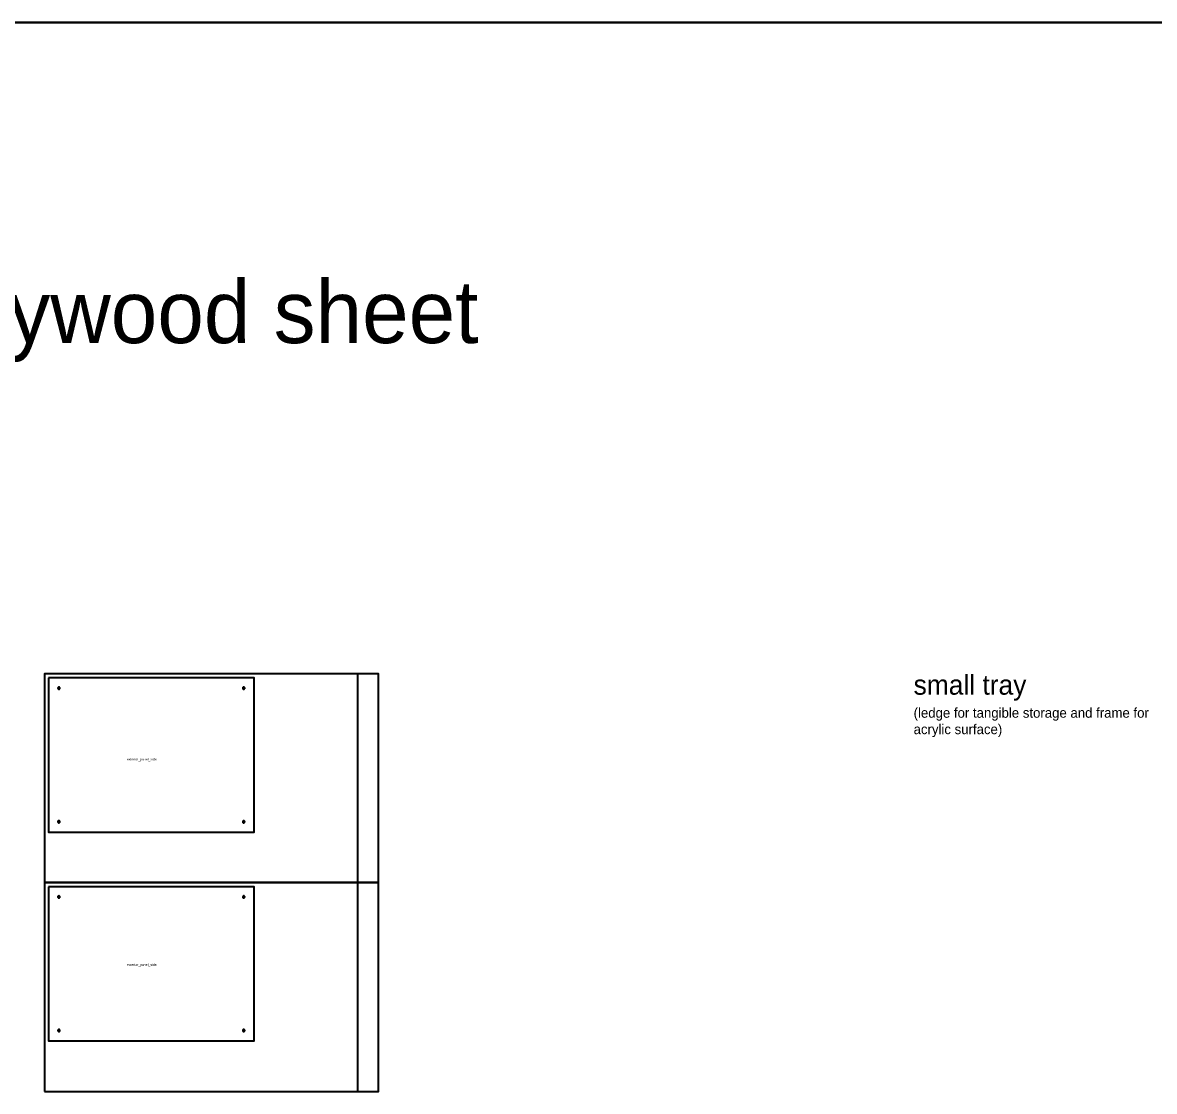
# Model space of a CAD drawing. Header units: millimetres. Extents: x -3535 to 20483, y -3090 to 7277.
# Drawn here: x 11424 to 14179, y 2494 to 5095 of the extents above; entities that cross this region are included whole.
import ezdxf

# ---------------------------------------------------------------- set-up
doc = ezdxf.new("R2010")
doc.units = ezdxf.units.MM
doc.header["$MEASUREMENT"] = 0
doc.layers.add('T_ANNO', color=6, linetype='Continuous', plot=False)
doc.layers.add('T_PART_NAME_NOPRINT', color=7, linetype='Continuous', plot=False)
doc.layers.add('T_CUT_HOLE_5MM', color=2, linetype='Continuous')
doc.layers.add('T_CUT_THRU', color=7, linetype='Continuous')

msp = doc.modelspace()

# ---------------------------------------------------------------- linework, layer by layer
at = {"layer": 'T_ANNO'}
for p, q in [((-666.3, 5094.5), (17435.3, 5094.5)), ((20483.3, 5094.5), (-666.3, 5094.5))]:
    msp.add_line(p, q, dxfattribs=at)
at = {"layer": 'T_ANNO', "color": 5}
for p, q in [((12239.1, 3510.2), (12239.1, 3002.2)), ((12239.1, 3002.2), (12239.1, 2494.2))]:
    msp.add_line(p, q, dxfattribs=at)
at = {"layer": 'T_ANNO'}
for points in [[(11477.1, 3002.2), (12289.9, 3002.2), (12289.9, 3510.2), (11477.1, 3510.2)], [(11477.1, 3002.2), (12289.9, 3002.2), (12289.9, 3510.2), (11477.1, 3510.2)], [(11477.1, 2494.2), (12289.9, 2494.2), (12289.9, 3002.2), (11477.1, 3002.2)], [(11477.1, 2494.2), (12289.9, 2494.2), (12289.9, 3002.2), (11477.1, 3002.2)]]:
    msp.add_lwpolyline(points, close=True, dxfattribs=at)
at = {"layer": 'T_CUT_HOLE_5MM'}
for points in [[(11512.9, 3472.8), (11513.5, 3473.1), (11514, 3473.5), (11514.3, 3474), (11514.6, 3474.6), (11514.6, 3475.2), (11514.6, 3475.8), (11514.3, 3476.4), (11514, 3476.9), (11513.5, 3477.3), (11512.9, 3477.6), (11512.3, 3477.7), (11511.7, 3477.6), (11511.1, 3477.4), (11510.5, 3477.1), (11510.1, 3476.6), (11509.8, 3476.1), (11509.7, 3475.5), (11509.7, 3474.9), (11509.8, 3474.3), (11510.1, 3473.7), (11510.5, 3473.3), (11511.1, 3472.9), (11511.7, 3472.7), (11512.3, 3472.7)], [(11962.9, 3472.8), (11963.5, 3473.1), (11964, 3473.5), (11964.3, 3474), (11964.6, 3474.6), (11964.6, 3475.2), (11964.6, 3475.8), (11964.3, 3476.4), (11964, 3476.9), (11963.5, 3477.3), (11962.9, 3477.6), (11962.3, 3477.7), (11961.7, 3477.6), (11961.1, 3477.4), (11960.5, 3477.1), (11960.1, 3476.6), (11959.8, 3476.1), (11959.7, 3475.5), (11959.7, 3474.9), (11959.8, 3474.3), (11960.1, 3473.7), (11960.5, 3473.3), (11961.1, 3472.9), (11961.7, 3472.7), (11962.3, 3472.7)], [(11512.9, 3147.8), (11513.5, 3148.1), (11514, 3148.5), (11514.3, 3149), (11514.6, 3149.6), (11514.6, 3150.2), (11514.6, 3150.8), (11514.3, 3151.4), (11514, 3151.9), (11513.5, 3152.3), (11512.9, 3152.6), (11512.3, 3152.7), (11511.7, 3152.6), (11511.1, 3152.4), (11510.5, 3152.1), (11510.1, 3151.6), (11509.8, 3151.1), (11509.7, 3150.5), (11509.7, 3149.9), (11509.8, 3149.3), (11510.1, 3148.7), (11510.5, 3148.3), (11511.1, 3147.9), (11511.7, 3147.7), (11512.3, 3147.7)], [(11962.9, 3147.8), (11963.5, 3148.1), (11964, 3148.5), (11964.3, 3149), (11964.6, 3149.6), (11964.6, 3150.2), (11964.6, 3150.8), (11964.3, 3151.4), (11964, 3151.9), (11963.5, 3152.3), (11962.9, 3152.6), (11962.3, 3152.7), (11961.7, 3152.6), (11961.1, 3152.4), (11960.5, 3152.1), (11960.1, 3151.6), (11959.8, 3151.1), (11959.7, 3150.5), (11959.7, 3149.9), (11959.8, 3149.3), (11960.1, 3148.7), (11960.5, 3148.3), (11961.1, 3147.9), (11961.7, 3147.7), (11962.3, 3147.7)], [(11512.9, 2964.8), (11513.5, 2965.1), (11514, 2965.5), (11514.3, 2966), (11514.6, 2966.6), (11514.6, 2967.2), (11514.6, 2967.8), (11514.3, 2968.4), (11514, 2968.9), (11513.5, 2969.3), (11512.9, 2969.6), (11512.3, 2969.7), (11511.7, 2969.6), (11511.1, 2969.4), (11510.5, 2969.1), (11510.1, 2968.6), (11509.8, 2968.1), (11509.7, 2967.5), (11509.7, 2966.9), (11509.8, 2966.3), (11510.1, 2965.7), (11510.5, 2965.3), (11511.1, 2964.9), (11511.7, 2964.7), (11512.3, 2964.7)], [(11962.9, 2964.8), (11963.5, 2965.1), (11964, 2965.5), (11964.3, 2966), (11964.6, 2966.6), (11964.6, 2967.2), (11964.6, 2967.8), (11964.3, 2968.4), (11964, 2968.9), (11963.5, 2969.3), (11962.9, 2969.6), (11962.3, 2969.7), (11961.7, 2969.6), (11961.1, 2969.4), (11960.5, 2969.1), (11960.1, 2968.6), (11959.8, 2968.1), (11959.7, 2967.5), (11959.7, 2966.9), (11959.8, 2966.3), (11960.1, 2965.7), (11960.5, 2965.3), (11961.1, 2964.9), (11961.7, 2964.7), (11962.3, 2964.7)], [(11512.9, 2639.8), (11513.5, 2640.1), (11514, 2640.5), (11514.3, 2641), (11514.6, 2641.6), (11514.6, 2642.2), (11514.6, 2642.8), (11514.3, 2643.4), (11514, 2643.9), (11513.5, 2644.3), (11512.9, 2644.6), (11512.3, 2644.7), (11511.7, 2644.6), (11511.1, 2644.4), (11510.5, 2644.1), (11510.1, 2643.6), (11509.8, 2643.1), (11509.7, 2642.5), (11509.7, 2641.9), (11509.8, 2641.3), (11510.1, 2640.7), (11510.5, 2640.3), (11511.1, 2639.9), (11511.7, 2639.7), (11512.3, 2639.7)], [(11962.9, 2639.8), (11963.5, 2640.1), (11964, 2640.5), (11964.3, 2641), (11964.6, 2641.6), (11964.6, 2642.2), (11964.6, 2642.8), (11964.3, 2643.4), (11964, 2643.9), (11963.5, 2644.3), (11962.9, 2644.6), (11962.3, 2644.7), (11961.7, 2644.6), (11961.1, 2644.4), (11960.5, 2644.1), (11960.1, 2643.6), (11959.8, 2643.1), (11959.7, 2642.5), (11959.7, 2641.9), (11959.8, 2641.3), (11960.1, 2640.7), (11960.5, 2640.3), (11961.1, 2639.9), (11961.7, 2639.7), (11962.3, 2639.7)]]:
    msp.add_lwpolyline(points, close=True, dxfattribs=at)
at = {"layer": 'T_CUT_THRU'}
for points in [[(11487.1, 3500.2), (11487.1, 3125.2), (11987.1, 3125.2), (11987.1, 3500.2)], [(11487.1, 2992.2), (11487.1, 2617.2), (11987.1, 2617.2), (11987.1, 2992.2)]]:
    msp.add_lwpolyline(points, close=True, dxfattribs=at)

# ---------------------------------------------------------------- texts
at = {"layer": 'T_ANNO', "attachment_point": 1}
for s, width, heights, insert, char_height in [('\\A1;6mm plywood sheet', 3275.062, [402], (10721.2, 4467.2), 152.4), ('small tray\\P{\\H0.5x;(ledge for tangible storage and frame for acrylic surface) }', 573.85, [317.3], (13592.7, 3507.3), 48)]:
    msp.add_mtext_dynamic_manual_height_columns(s, width=width, gutter_width=50, heights=heights, dxfattribs=dict(at, insert=insert, char_height=char_height))
at = {"layer": 'T_PART_NAME_NOPRINT', "char_height": 6, "attachment_point": 1}
for insert in [(11677.8, 3305.3), (11677.8, 2805.3)]:
    msp.add_mtext_dynamic_manual_height_columns('exterior_panel_side', width=220.918, gutter_width=50, heights=[113.4], dxfattribs=dict(at, insert=insert))

doc.saveas('drawing.dxf')
